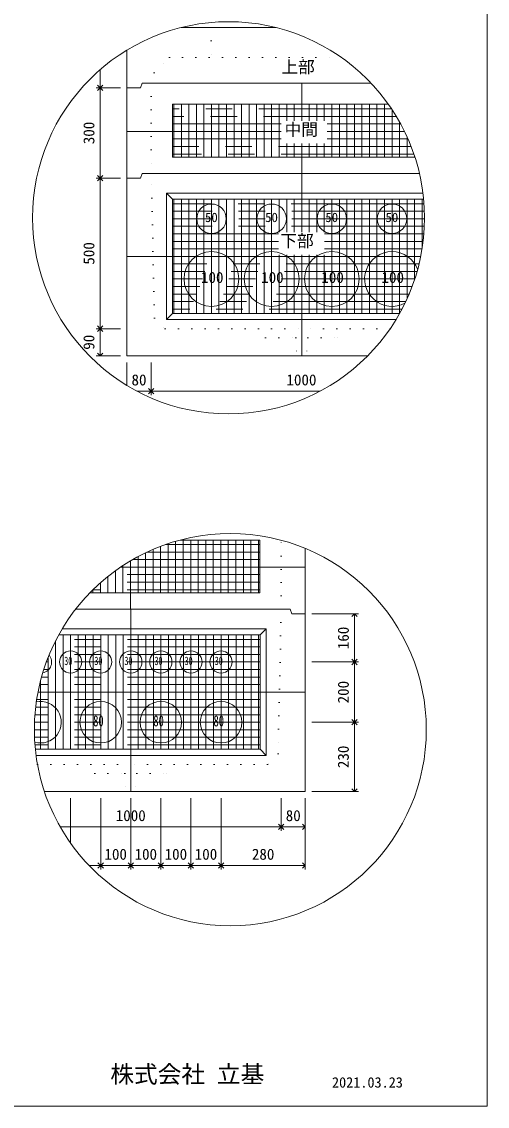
# Model space of a CAD drawing. Units: millimetres, scale not verified. Extents: x -4890 to 18490, y -2339 to 2339.
# Drawn here: x -2944 to -1830, y -1936 to 658 of the extents above; entities that cross this region are included whole.
import ezdxf
from ezdxf.enums import TextEntityAlignment as Align

# ---------------------------------------------------------------- set-up
doc = ezdxf.new("R2010")
doc.units = ezdxf.units.MM
doc.header["$LTSCALE"] = 10
for name, pattern in [('DASHED1', [1.8, 1.2, -0.6]), ('USER2', [50.8, 31.75, -6.35, 6.35, -6.35]), ('USER5', [3.185, 0.01, -3.175])]:
    doc.linetypes.add(name, pattern=pattern)
for name, color, linetype, lineweight in [('0-2_waku', 7, 'Continuous', 18), ('0-3_gaikei', 7, 'Continuous', 18), ('0-4_kakure', 7, 'DASHED1', 5), ('0-5_sunpou', 7, 'Continuous', 5), ('0-8_hole', 7, 'Continuous', 18), ('0-9_uchigawa', 6, 'Continuous', 18), ('0-E_文字１', 7, 'Continuous', 18), ('0-F_コア部分\u3000寸法補助線3', 150, 'USER2', 18), ('1-0_コア部分\u3000寸法補助線2', 150, 'USER2', 18), ('1-1_コア部分\u3000中心補助線', 1, 'Continuous', 18), ('1-2_コア部分\u3000寸法補助線', 7, 'USER2', 5), ('1-3_uchigawa2', 6, 'USER2', 18)]:
    doc.layers.add(name, color=color, linetype=linetype, lineweight=lineweight)
doc.styles.add('ＭＳ ゴシック', font='')
doc.styles.get('ＭＳ ゴシック').set_extended_font_data('MS Gothic')

# ---------------------------------------------------------------- blocks, each defined once
blk = doc.blocks.new('_Open90')
at = {"layer": '0-5_sunpou'}
blk.add_line((0, 0), (-1, 0), dxfattribs=at)
blk.add_lwpolyline([(-0.5, 0.5), (0, 0), (-0.5, -0.5)], dxfattribs=at)

msp = doc.modelspace()

# ---------------------------------------------------------------- linework, layer by layer
at = {"layer": '0-2_waku'}
for p in [(-1830, 2339.3), (-4890, -1935.7), (-4890, -1935.7), (-4890, -1935.7), (-4890, -1935.7)]:
    msp.add_line(p, (-1830, -1935.7), dxfattribs=at)
at = {"layer": '0-3_gaikei'}
for p, q in [((-2562.74, 643.66), (-2508.7, 643.66)), ((-2562.74, 643.66), (-2508.7, 643.66)), ((-2562.74, 643.66), (-2508.7, 643.66)), ((-2335.65, 643.66), (-2562.74, 643.66)), ((-2562.7, 643.66), (-2335.65, 643.66)), ((-2562.7, 643.66), (-2335.65, 643.66)), ((-2692.3, 499.66), (-2692.3, 589.67)), ((-2692.3, 499.66), (-2692.3, -141.14)), ((-2659.9, 499.66), (-2692.3, 499.66)), ((-2659.9, 499.66), (-2692.3, 499.66)), ((-2656.3, 510.46), (-2659.9, 499.66)), ((-2274.09, 510.46), (-2655.69, 510.46)), ((-2108.11, 510.46), (-2274.7, 510.46)), ((-2656.3, 294.46), (-2659.9, 283.66)), ((-2274.09, 294.46), (-2655.69, 294.46)), ((-1992.39, 294.46), (-2274.7, 294.46)), ((-2659.9, 283.66), (-2692.3, 283.66)), ((-2659.9, 283.66), (-2692.3, 283.66)), ((-2692.3, -141.14), (-2115.99, -141.14)), ((-2692.3, -141.14), (-2115.99, -141.14)), ((-2692.3, -141.14), (-2115.99, -141.14)), ((-2265.6, -959.73), (-2265.6, -601.78)), ((-2301.6, -747.33), (-2298, -758.13)), ((-2265.6, -758.13), (-2298, -758.13))]:
    msp.add_line(p, q, dxfattribs=at)
for points in [[(-2301.6, -747.33), (-2683.2, -747.33), (-2815.26, -747.33)], [(-2889.91, -1182.93), (-2265.6, -1182.93), (-2265.6, -758.13)], [(-2880.76, -1182.93), (-2265.6, -1182.93), (-2265.6, -758.13)]]:
    msp.add_lwpolyline(points, dxfattribs=at)
at = {"layer": '0-4_kakure', "linetype": 'USER5', "lineweight": 18}
for p, q in [((-2490.7, 643.66), (-2490.7, 655.77)), ((-2490.7, 643.66), (-2490.7, 571.66)), ((-2626.89, 535.66), (-2590.89, 571.66)), ((-2590.89, 571.66), (-2178.61, 571.66)), ((-2626.89, 535.66), (-2634.09, 510.46)), ((-2634.09, 510.46), (-2634.09, 294.46)), ((-2626.65, -51.14), (-2634.09, 294.46)), ((-2626.65, -51.14), (-2600.91, -76.34)), ((-2600.91, -76.34), (-2274.09, -76.34)), ((-2360.49, -97.94), (-2382.09, -76.34)), ((-2062.44, -76.34), (-2274.09, -76.34)), ((-2187.69, -97.94), (-2166.09, -76.34)), ((-2360.49, -97.94), (-2288.49, -97.94)), ((-2288.49, -97.94), (-2285.61, -141.14)), ((-2259.69, -97.94), (-2262.57, -141.14)), ((-2259.69, -97.94), (-2187.69, -97.94)), ((-2323.2, -747.33), (-2323.2, -582.2)), ((-2323.2, -747.33), (-2330.63, -1092.93)), ((-2330.63, -1092.93), (-2356.38, -1118.13)), ((-2906.43, -1118.13), (-2683.2, -1118.13)), ((-2769.6, -1139.73), (-2791.2, -1118.13)), ((-2769.6, -1139.73), (-2697.6, -1139.73)), ((-2697.6, -1139.73), (-2694.72, -1182.93)), ((-2356.38, -1118.13), (-2683.2, -1118.13)), ((-2668.8, -1139.73), (-2671.68, -1182.93)), ((-2668.8, -1139.73), (-2596.8, -1139.73)), ((-2596.8, -1139.73), (-2575.2, -1118.13))]:
    msp.add_line(p, q, dxfattribs=at)
at = {"layer": '0-5_sunpou', "color": 150, "lineweight": 18}
for p, q in [((-2756.61, 542.77), (-2756.61, 512.62)), ((-2708.14, 499.66), (-2765.97, 499.66)), ((-2723.98, 499.66), (-2765.97, 499.66)), ((-2756.61, 486.7), (-2756.61, 296.62)), ((-2708.14, 283.66), (-2765.97, 283.66)), ((-2708.14, 283.66), (-2765.97, 283.66)), ((-2756.61, 270.7), (-2756.61, -63.38)), ((-2708.14, -76.34), (-2765.97, -76.34)), ((-2723.98, -76.34), (-2765.97, -76.34)), ((-2756.61, -89.3), (-2756.61, -128.18)), ((-2708.14, -141.14), (-2765.97, -141.14)), ((-2692.3, -156.98), (-2692.3, -212.2)), ((-2634.7, -156.98), (-2634.7, -235.04)), ((-2634.7, -156.98), (-2634.7, -235.04)), ((-2668.52, -225.68), (-2647.66, -225.68)), ((-2621.74, -225.68), (-2229.88, -225.68)), ((-2249.76, -758.13), (-2138.44, -758.13)), ((-2147.8, -771.09), (-2147.8, -860.37)), ((-2249.76, -873.33), (-2138.44, -873.33)), ((-2249.76, -873.33), (-2138.44, -873.33)), ((-2147.8, -886.29), (-2147.8, -1004.37)), ((-2249.76, -1017.33), (-2138.44, -1017.33)), ((-2249.76, -1017.33), (-2138.44, -1017.33)), ((-2147.8, -1030.29), (-2147.8, -1169.97)), ((-2249.76, -1182.93), (-2138.44, -1182.93)), ((-2827.2, -1198.77), (-2827.2, -1306.57)), ((-2755.2, -1198.77), (-2755.2, -1369.23)), ((-2755.2, -1198.77), (-2755.2, -1369.23)), ((-2683.2, -1198.77), (-2683.2, -1369.23)), ((-2683.2, -1198.77), (-2683.2, -1369.23)), ((-2611.2, -1198.77), (-2611.2, -1369.23)), ((-2611.2, -1198.77), (-2611.2, -1369.23)), ((-2539.2, -1198.77), (-2539.2, -1369.23)), ((-2539.2, -1198.77), (-2539.2, -1369.23)), ((-2467.2, -1198.77), (-2467.2, -1369.23)), ((-2467.2, -1198.77), (-2467.2, -1369.23)), ((-2323.2, -1198.77), (-2323.2, -1276.83)), ((-2323.2, -1198.77), (-2323.2, -1276.83)), ((-2265.6, -1198.77), (-2265.6, -1276.83)), ((-2265.6, -1198.77), (-2265.6, -1369.23)), ((-2852.16, -1267.47), (-2336.16, -1267.47)), ((-2310.24, -1267.47), (-2278.56, -1267.47)), ((-2783.06, -1359.87), (-2768.16, -1359.87)), ((-2742.24, -1359.87), (-2696.16, -1359.87)), ((-2670.24, -1359.87), (-2624.16, -1359.87)), ((-2598.24, -1359.87), (-2552.16, -1359.87)), ((-2526.24, -1359.87), (-2480.16, -1359.87)), ((-2454.24, -1359.87), (-2278.56, -1359.87))]:
    msp.add_line(p, q, dxfattribs=at)
for centre in [(-2449.2, 188.74), (-2444.99, -1034.98)]:
    msp.add_circle(centre, 468.88, dxfattribs=at)
at = {"layer": '0-8_hole'}
for centre, radius in [((-2490.09, 186.46), 35.28), ((-2346.09, 186.46), 35.28), ((-2202.09, 186.46), 35.28), ((-2058.09, 186.46), 35.28), ((-2490.09, 42.46), 65.52), ((-2346.09, 42.46), 65.52), ((-2202.09, 42.46), 65.52), ((-2827.2, -873.33), 26.64), ((-2755.2, -873.33), 26.64), ((-2683.2, -873.33), 26.64), ((-2611.2, -873.33), 26.64), ((-2539.2, -873.33), 26.64), ((-2467.2, -873.33), 26.64), ((-2755.2, -1017.33), 49.68), ((-2611.2, -1017.33), 49.68), ((-2467.2, -1017.33), 49.68)]:
    msp.add_circle(centre, radius, dxfattribs=at)
for centre, radius, start, end in [((-2058.09, 42.46), 65.52, 20.66629, 298.32089), ((-2899.2, -873.33), 26.64, 281.59033, 39.2294), ((-2899.2, -1017.33), 49.68, 253.99064, 101.55918)]:
    msp.add_arc(centre, radius, start, end, dxfattribs=at)
at = {"layer": '0-9_uchigawa'}
for p, q in [((-2598.09, 247.66), (-2583.69, 233.26)), ((-2598.09, -54.74), (-2598.09, 247.66)), ((-2583.69, 233.26), (-2274.09, 233.26)), ((-2583.69, -40.34), (-2583.69, 233.26)), ((-2274.09, 233.26), (-1982.44, 233.26)), ((-2598.09, -54.74), (-2583.69, -40.34)), ((-2583.69, -40.34), (-2040.09, -40.34)), ((-2598.09, -54.74), (-2048.49, -54.74)), ((-2359.2, -1096.53), (-2359.2, -794.13)), ((-2373.6, -1082.13), (-2373.6, -808.53)), ((-2911.49, -1082.13), (-2373.6, -1082.13)), ((-2359.2, -1096.53), (-2373.6, -1082.13)), ((-2909.81, -1096.53), (-2359.2, -1096.53))]:
    msp.add_line(p, q, dxfattribs=at)
for points in [[(-2598.09, 247.66), (-2274.09, 247.66), (-1984.04, 247.66)], [(-2855.56, -808.53), (-2683.2, -808.53), (-2373.6, -808.53), (-2359.2, -794.13)], [(-2847.28, -794.13), (-2683.2, -794.13), (-2359.2, -794.13)]]:
    msp.add_lwpolyline(points, dxfattribs=at)
at = {"layer": '0-F_コア部分\u3000寸法補助線3'}
for p, q in [((-2580.09, 334.06), (-2580.09, 460.06)), ((-2544.09, 334.06), (-2544.09, 460.06)), ((-2508.09, 334.06), (-2508.09, 460.06)), ((-2472.09, 334.06), (-2472.09, 460.06)), ((-2436.09, 334.06), (-2436.09, 460.06)), ((-2400.09, 334.06), (-2400.09, 460.06)), ((-2364.09, 334.06), (-2364.09, 460.06)), ((-2328.09, 334.06), (-2328.09, 460.06)), ((-2292.09, 420.28), (-2292.09, 460.06)), ((-2256.09, 420.28), (-2256.09, 460.06)), ((-2220.09, 420.28), (-2220.09, 460.06)), ((-2184.09, 334.06), (-2184.09, 460.06)), ((-2148.09, 334.06), (-2148.09, 460.06)), ((-2112.09, 334.06), (-2112.09, 460.06)), ((-2076.09, 334.06), (-2076.09, 460.06)), ((-2040.09, 334.06), (-2040.09, 417.81)), ((-2323.08, 413.26), (-2583.69, 413.26)), ((-2037.57, 413.26), (-2212.92, 413.26)), ((-2323.08, 377.26), (-2583.69, 377.26)), ((-2292.09, 334.06), (-2292.09, 366.38)), ((-2256.09, 334.06), (-2256.09, 366.38)), ((-2220.09, 334.06), (-2220.09, 366.38)), ((-2019.89, 377.26), (-2212.92, 377.26)), ((-2004.09, 334.06), (-2004.09, 336.12)), ((-1981.53, 222.46), (-2583.69, 222.46)), ((-2580.09, -40.34), (-2580.09, 233.26)), ((-2544.09, -40.34), (-2544.09, 233.26)), ((-2508.09, -40.34), (-2508.09, 233.26)), ((-2472.09, -40.34), (-2472.09, 233.26)), ((-2436.09, -40.34), (-2436.09, 233.26)), ((-2400.09, -40.34), (-2400.09, 233.26)), ((-2364.09, -40.34), (-2364.09, 233.26)), ((-2328.09, 154.48), (-2328.09, 233.26)), ((-2292.09, 154.48), (-2292.09, 233.26)), ((-2256.09, 154.48), (-2256.09, 233.26)), ((-2220.09, 154.48), (-2220.09, 233.26)), ((-2184.09, -40.34), (-2184.09, 233.26)), ((-2148.09, -40.34), (-2148.09, 233.26)), ((-2112.09, -40.34), (-2112.09, 233.26)), ((-2076.09, -40.34), (-2076.09, 233.26)), ((-2040.09, -40.34), (-2040.09, 233.26)), ((-2004.09, 41.35), (-2004.09, 233.26)), ((-1980.32, 186.46), (-2583.69, 186.46)), ((-2329.71, 150.46), (-2583.69, 150.46)), ((-1981.88, 150.46), (-2219.55, 150.46)), ((-2329.71, 114.46), (-2583.69, 114.46)), ((-1986.24, 114.46), (-2219.55, 114.46)), ((-1993.47, 78.46), (-2583.69, 78.46)), ((-2328.09, -40.34), (-2328.09, 100.58)), ((-2292.09, -40.34), (-2292.09, 100.58)), ((-2256.09, -40.34), (-2256.09, 100.58)), ((-2220.09, -40.34), (-2220.09, 100.58)), ((-2003.72, 42.46), (-2583.69, 42.46)), ((-2017.2, 6.46), (-2583.69, 6.46)), ((-2034.23, -29.54), (-2583.69, -29.54)), ((-2593.81, -707.73), (-2593.81, -590.35)), ((-2557.81, -707.73), (-2557.81, -581.73)), ((-2521.81, -707.73), (-2521.81, -581.73)), ((-2485.81, -707.73), (-2485.81, -581.73)), ((-2449.81, -707.73), (-2449.81, -581.73)), ((-2413.81, -707.73), (-2413.81, -581.73)), ((-2377.81, -707.73), (-2377.81, -581.73)), ((-2665.81, -707.73), (-2665.81, -621.36)), ((-2629.81, -707.73), (-2629.81, -604.07)), ((-2701.81, -707.73), (-2701.81, -642.7)), ((-2374.21, -628.53), (-2678.75, -628.53)), ((-2737.81, -707.73), (-2737.81, -668.78)), ((-2374.21, -664.53), (-2732.41, -664.53)), ((-2773.81, -707.73), (-2773.81, -700.73)), ((-2373.6, -819.33), (-2861.33, -819.33)), ((-2845.2, -1082.13), (-2845.2, -808.53)), ((-2809.2, -1082.13), (-2809.2, -808.53)), ((-2773.2, -1082.13), (-2773.2, -808.53)), ((-2737.2, -1082.13), (-2737.2, -808.53)), ((-2701.2, -1082.13), (-2701.2, -808.53)), ((-2665.2, -1082.13), (-2665.2, -808.53)), ((-2629.2, -1082.13), (-2629.2, -808.53)), ((-2593.2, -1082.13), (-2593.2, -808.53)), ((-2557.2, -1082.13), (-2557.2, -808.53)), ((-2521.2, -1082.13), (-2521.2, -808.53)), ((-2485.2, -1082.13), (-2485.2, -808.53)), ((-2449.2, -1082.13), (-2449.2, -808.53)), ((-2413.2, -1082.13), (-2413.2, -808.53)), ((-2377.2, -1082.13), (-2377.2, -808.53)), ((-2373.6, -855.33), (-2878.08, -855.33)), ((-2881.2, -1082.13), (-2881.2, -863.03)), ((-2373.6, -891.33), (-2891.32, -891.33)), ((-2373.6, -927.33), (-2901.34, -927.33)), ((-2373.6, -963.33), (-2908.36, -963.33)), ((-2373.6, -999.33), (-2912.51, -999.33)), ((-2373.6, -1035.33), (-2913.86, -1035.33)), ((-2373.6, -1071.33), (-2912.45, -1071.33))]:
    msp.add_line(p, q, dxfattribs=at)
at = {"layer": '1-0_コア部分\u3000寸法補助線2'}
for p, q in [((-2562.09, 334.06), (-2562.09, 460.06)), ((-2526.09, 334.06), (-2526.09, 460.06)), ((-2490.09, 334.06), (-2490.09, 460.06)), ((-2454.09, 334.06), (-2454.09, 460.06)), ((-2382.09, 334.06), (-2382.09, 460.06)), ((-2310.09, 420.28), (-2310.09, 460.06)), ((-2238.09, 420.28), (-2238.09, 460.06)), ((-2166.09, 334.06), (-2166.09, 460.06)), ((-2094.09, 334.06), (-2094.09, 460.06)), ((-2047.91, 431.26), (-2583.69, 431.26)), ((-2310.09, 334.06), (-2310.09, 366.38)), ((-2238.09, 334.06), (-2238.09, 366.38)), ((-2022.09, 334.06), (-2022.09, 382.19)), ((-2012.43, 359.26), (-2583.69, 359.26)), ((-2526.09, -40.34), (-2526.09, 233.26)), ((-2490.09, -40.34), (-2490.09, 233.26)), ((-2454.09, -40.34), (-2454.09, 233.26)), ((-2382.09, -40.34), (-2382.09, 233.26)), ((-2310.09, 154.48), (-2310.09, 233.26)), ((-2238.09, 154.48), (-2238.09, 233.26)), ((-2166.09, -40.34), (-2166.09, 233.26)), ((-2094.09, -40.34), (-2094.09, 233.26)), ((-2022.09, -4.71), (-2022.09, 233.26)), ((-1980.58, 204.46), (-2583.69, 204.46)), ((-2329.71, 132.46), (-2583.69, 132.46)), ((-1983.71, 132.46), (-2219.55, 132.46)), ((-2310.09, -40.34), (-2310.09, 100.58)), ((-2238.09, -40.34), (-2238.09, 100.58)), ((-1998.21, 60.46), (-2583.69, 60.46)), ((-2025.25, -11.54), (-2583.69, -11.54)), ((-2575.81, -707.73), (-2575.81, -584.72)), ((-2503.81, -707.73), (-2503.81, -581.73)), ((-2431.81, -707.73), (-2431.81, -581.73)), ((-2647.81, -707.73), (-2647.81, -612.24)), ((-2374.21, -610.53), (-2644.21, -610.53)), ((-2719.81, -707.73), (-2719.81, -655.09)), ((-2374.21, -682.53), (-2754.22, -682.53)), ((-2863.2, -1082.13), (-2863.2, -822.97)), ((-2791.2, -1082.13), (-2791.2, -808.53)), ((-2719.2, -1082.13), (-2719.2, -808.53)), ((-2647.2, -1082.13), (-2647.2, -808.53)), ((-2575.2, -1082.13), (-2575.2, -808.53)), ((-2503.2, -1082.13), (-2503.2, -808.53)), ((-2431.2, -1082.13), (-2431.2, -808.53)), ((-2373.6, -837.33), (-2870.17, -837.33)), ((-2899.2, -1082.13), (-2899.2, -918.62)), ((-2373.6, -909.33), (-2896.72, -909.33)), ((-2373.6, -981.33), (-2910.79, -981.33)), ((-2373.6, -1053.33), (-2913.51, -1053.33))]:
    msp.add_line(p, q, dxfattribs=at)
at = {"layer": '1-1_コア部分\u3000中心補助線'}
for p, q in [((-2274.09, 420.28), (-2274.09, 510.46)), ((-2323.08, 395.26), (-2692.3, 395.26)), ((-2028.25, 395.26), (-2212.92, 395.26)), ((-2274.09, 294.46), (-2274.09, 366.38)), ((-2274.09, 154.48), (-2274.09, 294.46)), ((-2691.69, 96.46), (-1989.49, 96.46)), ((-2274.09, -141.14), (-2274.09, 100.58)), ((-2266.82, -646.53), (-2707.58, -646.53)), ((-2683.81, -747.33), (-2683.81, -631.48)), ((-2683.2, -1182.93), (-2683.2, -747.33)), ((-2905.21, -945.33), (-2265.6, -945.33))]:
    msp.add_line(p, q, dxfattribs=at)
at = {"layer": '1-2_コア部分\u3000寸法補助線'}
for p, q in [((-2059.36, 449.26), (-2583.69, 449.26)), ((-2562.09, 334.06), (-2562.09, 460.06)), ((-2490.09, 334.06), (-2490.09, 460.06)), ((-2418.09, 334.06), (-2418.09, 460.06)), ((-2346.09, 334.06), (-2346.09, 460.06)), ((-2202.09, 334.06), (-2202.09, 460.06)), ((-2130.09, 334.06), (-2130.09, 460.06)), ((-2058.09, 334.06), (-2058.09, 447.35)), ((-2005.82, 341.26), (-2583.69, 341.26)), ((-2562.09, -40.34), (-2562.09, 233.26)), ((-2490.09, -40.34), (-2490.09, 233.26)), ((-2418.09, -40.34), (-2418.09, 233.26)), ((-2346.09, -40.34), (-2346.09, 233.26)), ((-2202.09, -40.34), (-2202.09, 233.26)), ((-2130.09, -40.34), (-2130.09, 233.26)), ((-2058.09, -40.34), (-2058.09, 233.26)), ((-1986.09, 115.42), (-1986.09, 233.26)), ((-1980.76, 168.46), (-2583.69, 168.46)), ((-2010.04, 24.46), (-2583.69, 24.46)), ((-2374.21, -592.53), (-2600.18, -592.53)), ((-2539.81, -707.73), (-2539.81, -581.73)), ((-2467.81, -707.73), (-2467.81, -581.73)), ((-2395.81, -707.73), (-2395.81, -581.73)), ((-2611.81, -707.73), (-2611.81, -596.78)), ((-2755.81, -707.73), (-2755.81, -683.93)), ((-2374.21, -700.53), (-2773.61, -700.53)), ((-2827.2, -1082.13), (-2827.2, -808.53)), ((-2755.2, -1082.13), (-2755.2, -808.53)), ((-2611.2, -1082.13), (-2611.2, -808.53)), ((-2539.2, -1082.13), (-2539.2, -808.53)), ((-2467.2, -1082.13), (-2467.2, -808.53)), ((-2395.2, -1082.13), (-2395.2, -808.53)), ((-2373.6, -873.33), (-2885.12, -873.33)), ((-2899.2, -1082.13), (-2899.2, -918.62)), ((-2373.6, -1017.33), (-2913.53, -1017.33))]:
    msp.add_line(p, q, dxfattribs=at)
at = {"layer": '1-3_uchigawa2'}
for p, q in [((-2583.69, 460.06), (-2274.09, 460.06)), ((-2583.69, 460.06), (-2583.69, 334.06)), ((-2066.79, 460.06), (-2274.09, 460.06)), ((-2583.69, 334.06), (-2274.09, 334.06)), ((-2003.41, 334.06), (-2274.09, 334.06)), ((-2374.21, -581.73), (-2565.04, -581.73)), ((-2374.21, -581.73), (-2374.21, -707.73)), ((-2780.78, -707.73), (-2683.81, -707.73)), ((-2374.21, -707.73), (-2683.81, -707.73))]:
    msp.add_line(p, q, dxfattribs=at)

# ---------------------------------------------------------------- block references
at = {"layer": '0-5_sunpou', "xscale": 12.96, "yscale": 12.96}
for p, rotation in [((-2756.61, 499.66), 270), ((-2756.61, 499.66), 90), ((-2756.61, 283.66), 270), ((-2756.61, 283.66), 90), ((-2756.61, -76.34), 270), ((-2756.61, -76.34), 90), ((-2756.61, -141.14), 270), ((-2634.7, -225.68), 180), ((-2147.8, -758.13), 90), ((-2147.8, -873.33), 270), ((-2147.8, -873.33), 90), ((-2147.8, -1017.33), 270), ((-2147.8, -1017.33), 90), ((-2147.8, -1182.93), 270), ((-2323.2, -1267.47), 180), ((-2755.2, -1359.87), 180), ((-2683.2, -1359.87), 180), ((-2611.2, -1359.87), 180), ((-2539.2, -1359.87), 180), ((-2467.2, -1359.87), 180)]:
    msp.add_blockref('_Open90', p, dxfattribs=dict(at, rotation=rotation))
for p in [(-2634.7, -225.68), (-2323.2, -1267.47), (-2265.6, -1267.47), (-2755.2, -1359.87), (-2683.2, -1359.87), (-2611.2, -1359.87), (-2539.2, -1359.87), (-2467.2, -1359.87), (-2265.6, -1359.87)]:
    msp.add_blockref('_Open90', p, dxfattribs=at)

# ---------------------------------------------------------------- texts
at = {"layer": '0-5_sunpou', "style": 'ＭＳ ゴシック'}
for s, p in [('300', (-2762.37, 364.66)), ('500', (-2762.37, 76.66)), ('90', (-2762.37, -126.74)), ('160', (-2153.56, -842.73)), ('200', (-2153.56, -972.33)), ('230', (-2153.56, -1127.13))]:
    msp.add_text(s, height=26.39, rotation=90, dxfattribs=at).set_placement(p, align=Align.BOTTOM_LEFT)
for s, p in [('80', (-2681.5, -219.92)), ('1000', (-2310.7, -219.92)), ('1000', (-2719.2, -1261.71)), ('80', (-2312.4, -1261.71)), ('100', (-2746.2, -1354.11)), ('100', (-2674.2, -1354.11)), ('100', (-2602.2, -1354.11)), ('100', (-2530.2, -1354.11)), ('280', (-2393.4, -1354.11))]:
    msp.add_text(s, height=26.39, dxfattribs=at).set_placement(p, align=Align.BOTTOM_LEFT)
at = {"layer": '0-E_文字１', "style": 'ＭＳ ゴシック'}
for s, height, p in [('上部', 29.33, (-2322.89, 526.02)), ('中間', 29.33, (-2315.17, 376.55)), ('50', 22.43, (-2505.63, 171.81)), ('50', 22.43, (-2361.63, 171.81)), ('50', 22.43, (-2217.63, 171.81)), ('50', 22.43, (-2073.63, 171.81)), ('下部', 29.33, (-2325.4, 110.3)), ('100', 26.39, (-2515.25, 25.05)), ('100', 26.39, (-2371.25, 25.05)), ('100', 26.39, (-2227.25, 25.05)), ('100', 26.39, (-2083.25, 25.05)), ('株式会社 立基', 41.57, (-2732.23, -1892.22)), ('2021.03.23', 24.94, (-2201.71, -1898.43))]:
    msp.add_text(s, height=height, dxfattribs=at).set_placement(p, align=Align.BOTTOM_LEFT)
at = {"layer": '0-E_文字１', "style": 'ＭＳ ゴシック', "width": 0.7}
for s, height, p in [('30', 20.19, (-2842.32, -886.68)), ('30', 20.19, (-2770.32, -886.68)), ('30', 20.19, (-2698.32, -886.68)), ('30', 20.19, (-2626.32, -886.68)), ('30', 20.19, (-2554.32, -886.68)), ('30', 20.19, (-2482.32, -886.68)), ('80', 26.39, (-2773.25, -1035.11)), ('80', 26.39, (-2629.25, -1035.11)), ('80', 26.39, (-2485.25, -1035.11))]:
    msp.add_text(s, height=height, dxfattribs=at).set_placement(p, align=Align.BOTTOM_LEFT)

doc.saveas('drawing.dxf')
